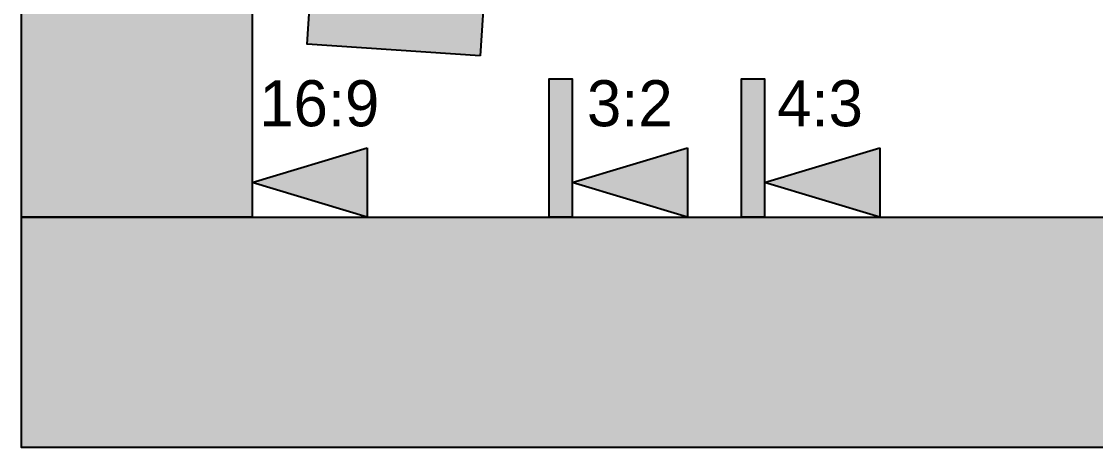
# Model space of a CAD drawing. Header units: millimetres. Extents: x 0 to 297, y 0 to 210.
# Drawn here: x 0 to 81.5, y 0 to 32.4 of the extents above; entities that cross this region are included whole.
import ezdxf

# ---------------------------------------------------------------- set-up
doc = ezdxf.new("R2010")
doc.units = ezdxf.units.MM
for name, color, linetype in [('FRAME', 7, 'Continuous'), ('GLUE', 1, 'Continuous'), ('LABELS', 7, 'Continuous'), ('SFR', 7, 'Continuous')]:
    doc.layers.add(name, color=color, linetype=linetype)

msp = doc.modelspace()

# ---------------------------------------------------------------- hatches: boundary and pattern name
at = {"layer": 'FRAME', "true_color": 0x000000}
h = msp.add_hatch(color=7, dxfattribs=at)
h.dxf.hatch_style = 1
h.paths.add_polyline_path([(0, 192.5), (17.5, 192.5), (17.5, 17.5), (0, 17.5), (0, 192.5)])
h = msp.add_hatch(color=7, dxfattribs=at)
h.dxf.hatch_style = 1
h.paths.add_polyline_path([(41.807, 17.5), (40.058, 17.5), (40.058, 28), (41.807, 28), (41.807, 17.5)])
h = msp.add_hatch(color=7, dxfattribs=at)
h.dxf.hatch_style = 1
h.paths.add_polyline_path([(56.394, 17.5), (54.644, 17.5), (54.644, 28), (56.394, 28), (56.394, 17.5)])
h = msp.add_hatch(color=7, dxfattribs=at)
h.dxf.hatch_style = 1
h.paths.add_polyline_path([(26.25, 22.75), (26.25, 17.5), (17.499, 20.125), (26.25, 22.75)])
h = msp.add_hatch(color=7, dxfattribs=at)
h.dxf.hatch_style = 1
h.paths.add_polyline_path([(50.558, 22.75), (50.558, 17.5), (41.808, 20.125), (50.558, 22.75)])
h = msp.add_hatch(color=7, dxfattribs=at)
h.dxf.hatch_style = 1
h.paths.add_polyline_path([(65.144, 22.75), (65.144, 17.5), (56.394, 20.125), (65.144, 22.75)])
h = msp.add_hatch(color=7, dxfattribs=at)
h.dxf.hatch_style = 1
h.paths.add_polyline_path([(0, 17.5), (179.058, 17.5), (179.058, 0), (0, 0), (0, 17.5)])
at = {"layer": 'SFR', "true_color": 0x000000}
h = msp.add_hatch(color=7, dxfattribs=at)
h.dxf.hatch_style = 1
h.paths.add_polyline_path([(34.808, 29.749), (21.683, 30.625), (22.557, 43.75), (35.683, 42.875), (34.808, 29.749)])

# ---------------------------------------------------------------- linework, layer by layer
at = {"layer": 'FRAME', "color": 250}
for points in [[(0, 192.5), (17.5, 192.5), (17.5, 17.5), (0, 17.5), (0, 192.5)], [(41.807, 17.5), (40.058, 17.5), (40.058, 28), (41.807, 28), (41.807, 17.5)], [(56.394, 17.5), (54.644, 17.5), (54.644, 28), (56.394, 28), (56.394, 17.5)], [(26.25, 22.75), (26.25, 17.5), (17.499, 20.125), (26.25, 22.75)], [(50.558, 22.75), (50.558, 17.5), (41.808, 20.125), (50.558, 22.75)], [(65.144, 22.75), (65.144, 17.5), (56.394, 20.125), (65.144, 22.75)], [(0, 17.5), (179.058, 17.5), (179.058, 0), (0, 0), (0, 17.5)]]:
    msp.add_lwpolyline(points, close=True, dxfattribs=at)
at = {"layer": 'FRAME', "color": 250, "true_color": 0x000000}
for points in [[(0, 192.5), (0, 17.5), (17.5, 17.5)], [(17.5, 17.5), (17.5, 192.5), (0, 192.5)], [(41.807, 17.5), (41.807, 28), (40.058, 28)], [(40.058, 28), (40.058, 17.5), (41.807, 17.5)], [(56.394, 17.5), (56.394, 28), (54.644, 28)], [(54.644, 28), (54.644, 17.5), (56.394, 17.5)], [(17.499, 20.125), (26.25, 17.5), (26.25, 22.75)], [(41.808, 20.125), (50.558, 17.5), (50.558, 22.75)], [(56.394, 20.125), (65.144, 17.5), (65.144, 22.75)], [(0, 17.5), (0, 0), (179.058, 0)], [(179.058, 0), (179.058, 17.5), (0, 17.5)]]:
    msp.add_solid(points, dxfattribs=at)
at = {"layer": 'GLUE', "color": 1, "lineweight": 18}
msp.add_lwpolyline([(0, 0), (297, 0), (297, 210), (0, 210), (0, 0)], dxfattribs=at)
at = {"layer": 'SFR', "color": 250}
msp.add_lwpolyline([(34.808, 29.749), (21.683, 30.625), (22.557, 43.75), (35.683, 42.875), (34.808, 29.749)], close=True, dxfattribs=at)
at = {"layer": 'SFR', "color": 250, "true_color": 0x000000}
for points in [[(22.557, 43.75), (21.683, 30.625), (34.808, 29.749)], [(34.808, 29.749), (35.683, 42.875), (22.557, 43.75)]]:
    msp.add_solid(points, dxfattribs=at)

# ---------------------------------------------------------------- texts
at = {"layer": 'LABELS', "color": 250}
for s, p in [('16:9', (18.05, 24.392)), ('3:2', (42.922, 24.392)), ('4:3', (57.361, 24.392))]:
    msp.add_text(s, height=3.5, dxfattribs=at).set_placement(p)

doc.saveas('drawing.dxf')
